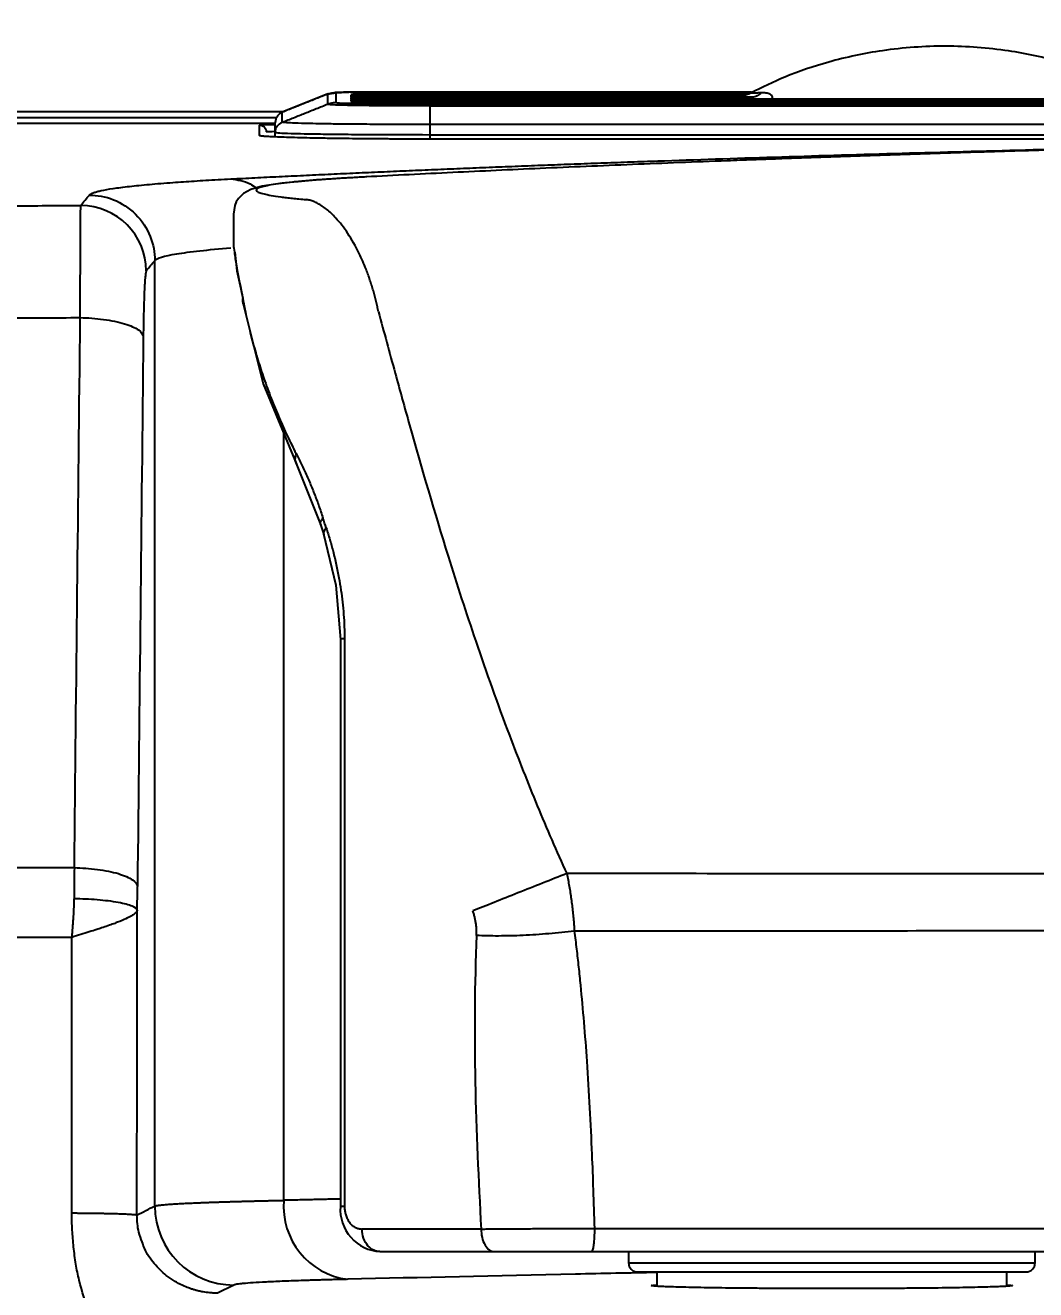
# Model space of a CAD drawing. Extents: x -4361 to 1554, y -156 to 2372.
# Drawn here: x -3950.4 to -3905.7, y 1739.1 to 1795.1 of the extents above; entities that cross this region are included whole.
import ezdxf

# ---------------------------------------------------------------- set-up
doc = ezdxf.new("R2010")
doc.units = 0
doc.header["$LTSCALE"] = 20
doc.header["$MEASUREMENT"] = 0
doc.layers.get('0').update_dxf_attribs({"linetype": 'CONTINUOUS'})
doc.layers.get('DEFPOINTS').update_dxf_attribs({"linetype": 'CONTINUOUS'})
doc.styles.get("Standard").update_dxf_attribs({"font": 'NanumGothic.ttf'})
doc.dimstyles.get("Standard").update_dxf_attribs({"dimtxt": 2.7, "dimasz": 2.5, "dimexe": 1.5, "dimexo": 1.5, "dimgap": 1.5, "dimtad": 1, "dimdec": 0, "dimlfac": 10, "dimzin": 0, "dimdsep": 46, "dimtxsty": 'Standard', "dimcen": 0, "dimclrt": 2, "dimadec": 0, "dimazin": 0, "dimtfac": 1, "dimtdec": 0, "dimtmove": 0, "dimatfit": 3, "dimfxl": 0, "dimtolj": 1, "dimtzin": 0, "dimarcsym": 0})

# ---------------------------------------------------------------- blocks, each defined once
blk = doc.blocks.new('*D64')
at = {"color": 3, "lineweight": -2}
for p, q in [((-4208.686, 1772.82), (-4208.686, 1895.201)), ((-3483.727, 1591.968), (-3483.727, 1895.201)), ((-4188.686, 1890.201), (-3503.727, 1890.201))]:
    blk.add_line(p, q, dxfattribs=at)
at = {"color": 3}
for points in [[(-4188.686, 1893.535), (-4188.686, 1886.868), (-4208.686, 1890.201)], [(-3503.727, 1893.535), (-3503.727, 1886.868), (-3483.727, 1890.201)]]:
    blk.add_solid(points, dxfattribs=at)
at = {"layer": 'DEFPOINTS', "color": 0}
for p in [(-3483.727, 1890.201), (-4208.686, 1771.32), (-3483.727, 1590.468)]:
    blk.add_point(p, dxfattribs=at)
at = {"color": 2, "insert": (-3846.207, 1911.088), "char_height": 20, "attachment_point": 5}
blk.add_mtext('\\A1;725', dxfattribs=at)

msp = doc.modelspace()

# ---------------------------------------------------------------- linework, layer by layer
for p, q in [((-3937.003, 1792.103), (-3939.032, 1791.291)), ((-3937.015, 1792.097), (-3937.015, 1791.656)), ((-3936.644, 1792.169), (-3936.644, 1791.727)), ((-3918.261, 1792.177), (-3936.086, 1792.177)), ((-3935.986, 1792.044), (-3935.986, 1791.985)), ((-3935.986, 1791.947), (-3935.986, 1791.888)), ((-3918.496, 1792.073), (-3935.386, 1792.073)), ((-3935.386, 1792.058), (-3918.542, 1792.058)), ((-3919.054, 1791.975), (-3935.386, 1791.975)), ((-3935.386, 1791.96), (-3918.21, 1791.96)), ((-3935.129, 1792.155), (-3918.29, 1792.155)), ((-3918.276, 1792.161), (-3918.471, 1792.081)), ((-3935.986, 1791.849), (-3935.986, 1791.79)), ((-3935.936, 1791.734), (-3935.936, 1791.753)), ((-3881.153, 1791.878), (-3935.386, 1791.878)), ((-3935.386, 1791.863), (-3881.182, 1791.863)), ((-3889.52, 1791.781), (-3935.386, 1791.781)), ((-3935.386, 1791.765), (-3889.52, 1791.765)), ((-3894.717, 1791.692), (-3934.607, 1791.692)), ((-3896.198, 1791.684), (-3934.052, 1791.684)), ((-3932.486, 1791.662), (-3896.886, 1791.662)), ((-3938.962, 1791.319), (-4188.686, 1791.319)), ((-3939.28, 1791.048), (-4188.412, 1791.048)), ((-3939.336, 1790.389), (-3939.336, 1790.83)), ((-3939.336, 1790.794), (-4188.412, 1790.794)), ((-3939.336, 1790.2), (-3939.336, 1790.389)), ((-3932.486, 1790.748), (-3932.486, 1790.286)), ((-3896.886, 1790.748), (-3932.486, 1790.748)), ((-3896.886, 1790.286), (-3932.486, 1790.286)), ((-3932.486, 1790.286), (-3932.486, 1790.105)), ((-3896.886, 1790.105), (-3932.49, 1790.105)), ((-3896.886, 1790.105), (-3932.486, 1790.105)), ((-3941.186, 1786.815), (-3941.186, 1785.467)), ((-3944.668, 1742.836), (-3944.668, 1784.727)), ((-3938.957, 1743.092), (-3938.957, 1777.06)), ((-3938.415, 1775.735), (-3937.321, 1773.009)), ((-3937.328, 1773.03), (-3937.189, 1772.587)), ((-3936.452, 1767.963), (-3936.452, 1742.814)), ((-3936.266, 1767.959), (-3936.266, 1742.82)), ((-3930.217, 1741.82), (-3935.487, 1741.82)), ((-3925.201, 1741.85), (-3895.774, 1741.85)), ((-3923.686, 1740.82), (-3923.686, 1740.32)), ((-3905.686, 1740.32), (-3905.686, 1740.82)), ((-3923.686, 1740.32), (-3905.686, 1740.32)), ((-3922.436, 1739.921), (-3922.436, 1739.297)), ((-3906.936, 1739.297), (-3906.936, 1739.921)), ((-3941.17, 1739.337), (-3941.887, 1738.979))]:
    msp.add_line(p, q)
at = {"flags": 128}
for points in [[(-3935.382, 1792.053), (-3935.502, 1792.007), (-3935.573, 1791.943)], [(-3935.382, 1791.955), (-3935.502, 1791.909), (-3935.573, 1791.845)], [(-3935.386, 1791.858), (-3935.505, 1791.812), (-3935.573, 1791.749)], [(-3935.276, 1788.433), (-3937.506, 1788.294), (-3939.025, 1788.152), (-3939.913, 1788.017), (-3940.421, 1787.873), (-3940.745, 1787.693), (-3940.968, 1787.468), (-3941.058, 1787.326), (-3941.129, 1787.162), (-3941.186, 1786.781)], [(-3941.126, 1785.1), (-3941.028, 1784.267), (-3940.802, 1783.2)], [(-3940.782, 1782.921), (-3939.863, 1779.265), (-3938.398, 1775.701)], [(-3937.197, 1772.611), (-3936.65, 1770.351), (-3936.452, 1767.93)]]:
    msp.add_lwpolyline(points, dxfattribs=at)
for centre, radius, start, end in [((-3935.877, 1784.535), 7.641, 91.5301, 98.065), ((-3935.981, 1791.822), 0.261, 15.0696, 62.3773), ((-3935.981, 1791.724), 0.261, 15.0696, 62.3773), ((-3934.478, 1848.952), 57.279, 268.3086, 269.5955), ((-3932.693, 1985.901), 194.239, 269.35407, 270.06076), ((-3947.95, 1784.256), 2.903, 0.1143, 89.907), ((-3941.167, 1742.838), 3.501, 180.0277, 269.9462), ((-3935.708, 1742.825), 3.259, 175.3002, 262.6543), ((-3934.575, 1742.697), 1.881, 176.2637, 266.5599), ((-3923.286, 1740.32), 0.4, 180, 270), ((-3906.086, 1740.32), 0.4, 270, 0)]:
    msp.add_arc(centre, radius, start, end)
for points, knots in [([(-3901.103, 1792.149), (-3901.596, 1792.39), (-3902.695, 1792.93), (-3904.621, 1793.578), (-3906.976, 1794.089), (-3909.648, 1794.289), (-3912.33, 1794.1), (-3914.713, 1793.59), (-3916.661, 1792.938), (-3917.772, 1792.393), (-3918.269, 1792.149)], [0, 0, 0, 0, 0.092344, 0.205991, 0.340952, 0.497237, 0.655348, 0.79184, 0.90672, 1, 1, 1, 1]), ([(-3936.917, 1792.103), (-3936.934, 1792.102), (-3937.007, 1792.101), (-3937.012, 1792.099), (-3937.015, 1792.097)], [0, 0, 0, 0, 0.2298102, 1, 1, 1, 1]), ([(-3936.086, 1792.177), (-3936.156, 1792.177), (-3936.264, 1792.177), (-3936.394, 1792.176), (-3936.483, 1792.175), (-3936.555, 1792.174), (-3936.625, 1792.172), (-3936.636, 1792.17), (-3936.644, 1792.169)], [0, 0, 0, 0, 0.2394691, 0.3694289, 0.500003, 0.6299635, 0.7605373, 1, 1, 1, 1]), ([(-3935.386, 1792.073), (-3935.465, 1792.073), (-3935.622, 1792.073), (-3935.821, 1792.075), (-3935.959, 1792.079), (-3935.977, 1792.081), (-3935.986, 1792.082)], [0, 0, 0, 0, 0.249955, 0.50019, 0.750334, 1, 1, 1, 1]), ([(-3935.986, 1792.044), (-3935.977, 1792.046), (-3935.959, 1792.049), (-3935.835, 1792.053), (-3935.71, 1792.055), (-3935.608, 1792.057), (-3935.498, 1792.057), (-3935.423, 1792.057), (-3935.386, 1792.058)], [0, 0, 0, 0, 0.31807, 0.577756, 0.694994, 0.805351, 0.904823, 1, 1, 1, 1]), ([(-3935.386, 1791.975), (-3935.465, 1791.976), (-3935.622, 1791.976), (-3935.821, 1791.978), (-3935.959, 1791.981), (-3935.977, 1791.984), (-3935.986, 1791.985)], [0, 0, 0, 0, 0.249731, 0.499868, 0.750069, 1, 1, 1, 1]), ([(-3935.986, 1791.947), (-3935.977, 1791.949), (-3935.959, 1791.952), (-3935.835, 1791.956), (-3935.71, 1791.958), (-3935.608, 1791.959), (-3935.498, 1791.96), (-3935.423, 1791.96), (-3935.386, 1791.96)], [0, 0, 0, 0, 0.318067, 0.577751, 0.694988, 0.805347, 0.904816, 1, 1, 1, 1]), ([(-3935.774, 1792.148), (-3935.77, 1792.148), (-3935.725, 1792.15), (-3935.577, 1792.152), (-3935.359, 1792.154), (-3935.201, 1792.155), (-3935.129, 1792.155)], [0, 0, 0, 0, 0.043487, 0.412912, 0.731168, 1, 1, 1, 1]), ([(-3935.386, 1791.97), (-3935.386, 1791.983), (-3935.386, 1792.008), (-3935.386, 1792.035), (-3935.386, 1792.053), (-3935.386, 1792.056), (-3935.386, 1792.058)], [0, 0, 0, 0, 0.249975, 0.499979, 0.750006, 1, 1, 1, 1]), ([(-3919.054, 1791.975), (-3918.92, 1791.983), (-3918.649, 1792), (-3918.396, 1792.099), (-3918.269, 1792.149)], [0, 0, 0, 0, 0.4974678, 1, 1, 1, 1]), ([(-3918.269, 1792.149), (-3918.273, 1792.155), (-3918.279, 1792.167), (-3918.281, 1792.171), (-3918.277, 1792.164), (-3918.276, 1792.161)], [0, 0, 0, 0, 0.366462, 0.767804, 1, 1, 1, 1]), ([(-3917.804, 1792.168), (-3917.867, 1792.109), (-3917.991, 1791.991), (-3918.137, 1791.97), (-3918.21, 1791.96)], [0, 0, 0, 0, 0.5, 1, 1, 1, 1]), ([(-3917.804, 1792.168), (-3917.736, 1792.168), (-3917.595, 1792.168), (-3917.425, 1792.123), (-3917.344, 1792.036), (-3917.328, 1791.95), (-3917.34, 1791.9), (-3917.346, 1791.875)], [0, 0, 0, 0, 0.271007, 0.557305, 0.783309, 0.891411, 1, 1, 1, 1]), ([(-3937.015, 1791.656), (-3936.947, 1791.647), (-3936.811, 1791.628), (-3935.763, 1791.605), (-3934.266, 1791.588), (-3933.08, 1791.587), (-3932.486, 1791.586)], [0, 0, 0, 0, 0.250043, 0.500057, 0.750043, 1, 1, 1, 1]), ([(-3936.644, 1791.727), (-3936.621, 1791.719), (-3936.595, 1791.708), (-3936.224, 1791.7), (-3936.169, 1791.699)], [0, 0, 0, 0, 0.849768, 1, 1, 1, 1]), ([(-3936.169, 1791.699), (-3935.947, 1791.693), (-3935.456, 1791.679), (-3934.11, 1791.665), (-3933.027, 1791.663), (-3932.486, 1791.662)], [0, 0, 0, 0, 0.291585, 0.645793, 1, 1, 1, 1]), ([(-3935.386, 1791.878), (-3935.465, 1791.878), (-3935.622, 1791.879), (-3935.821, 1791.881), (-3935.959, 1791.884), (-3935.977, 1791.886), (-3935.986, 1791.888)], [0, 0, 0, 0, 0.249719, 0.499864, 0.750064, 1, 1, 1, 1]), ([(-3935.986, 1791.849), (-3935.977, 1791.851), (-3935.959, 1791.855), (-3935.835, 1791.859), (-3935.71, 1791.861), (-3935.608, 1791.862), (-3935.498, 1791.863), (-3935.423, 1791.863), (-3935.386, 1791.863)], [0, 0, 0, 0, 0.318067, 0.57775, 0.694992, 0.805347, 0.904816, 1, 1, 1, 1]), ([(-3935.986, 1791.79), (-3935.977, 1791.789), (-3935.959, 1791.786), (-3935.821, 1791.783), (-3935.622, 1791.781), (-3935.465, 1791.781), (-3935.386, 1791.781)], [0, 0, 0, 0, 0.249929, 0.500135, 0.750281, 1, 1, 1, 1]), ([(-3935.936, 1791.753), (-3935.928, 1791.754), (-3935.912, 1791.757), (-3935.806, 1791.761), (-3935.693, 1791.763), (-3935.598, 1791.764), (-3935.495, 1791.765), (-3935.422, 1791.765), (-3935.386, 1791.765)], [0, 0, 0, 0, 0.300747, 0.56477, 0.682153, 0.794677, 0.899298, 1, 1, 1, 1]), ([(-3935.936, 1791.734), (-3935.916, 1791.729), (-3935.876, 1791.72), (-3935.55, 1791.706), (-3935.06, 1791.695), (-3934.602, 1791.689), (-3934.373, 1791.686)], [0, 0, 0, 0, 0.249895, 0.500001, 0.750106, 1, 1, 1, 1]), ([(-3935.386, 1791.765), (-3935.386, 1791.764), (-3935.386, 1791.762), (-3935.386, 1791.747), (-3935.386, 1791.724), (-3935.386, 1791.703), (-3935.386, 1791.692)], [0, 0, 0, 0, 0.250019, 0.499999, 0.750004, 1, 1, 1, 1]), ([(-3934.052, 1791.684), (-3934.109, 1791.684), (-3934.225, 1791.684), (-3934.323, 1791.685), (-3934.373, 1791.686)], [0, 0, 0, 0, 0.499925, 1, 1, 1, 1]), ([(-3939.022, 1791.294), (-3939.067, 1791.272), (-3939.156, 1791.227), (-3939.256, 1791.114), (-3939.324, 1790.979), (-3939.332, 1790.88), (-3939.336, 1790.83)], [0, 0, 0, 0, 0.249999, 0.499997, 0.750008, 1, 1, 1, 1]), ([(-3939.336, 1790.389), (-3939.332, 1790.438), (-3939.324, 1790.538), (-3939.256, 1790.673), (-3939.156, 1790.786), (-3939.067, 1790.831), (-3939.022, 1790.853)], [0, 0, 0, 0, 0.249991, 0.499997, 0.750009, 1, 1, 1, 1]), ([(-3932.486, 1790.748), (-3932.627, 1790.748), (-3933.166, 1790.748), (-3934.025, 1790.752), (-3934.9, 1790.757), (-3935.677, 1790.763), (-3936.395, 1790.769), (-3937.052, 1790.777), (-3937.587, 1790.787), (-3938.11, 1790.8), (-3938.582, 1790.817), (-3938.947, 1790.834), (-3938.996, 1790.846), (-3939.022, 1790.853)], [0, 0, 0, 0, 0.04107, 0.157591, 0.25304, 0.309983, 0.40874, 0.500158, 0.56246, 0.642032, 0.762592, 0.870625, 1, 1, 1, 1]), ([(-3941.303, 1788.339), (-3940.949, 1788.357), (-3940.241, 1788.393), (-3939.168, 1788.446), (-3938.088, 1788.498), (-3936.999, 1788.549), (-3935.902, 1788.6), (-3934.797, 1788.649), (-3933.683, 1788.698), (-3932.562, 1788.747), (-3931.432, 1788.794), (-3930.294, 1788.841), (-3929.148, 1788.887), (-3927.993, 1788.932), (-3926.83, 1788.977), (-3925.659, 1789.021), (-3924.48, 1789.064), (-3923.293, 1789.107), (-3920.795, 1789.195), (-3916.931, 1789.322), (-3911.603, 1789.482), (-3906.139, 1789.63), (-3900.539, 1789.768), (-3894.806, 1789.895), (-3888.942, 1790.012), (-3882.952, 1790.12), (-3877.975, 1790.2), (-3874.08, 1790.259), (-3871.315, 1790.298), (-3868.527, 1790.336), (-3865.718, 1790.372), (-3862.886, 1790.407), (-3860.032, 1790.441), (-3857.156, 1790.473), (-3854.259, 1790.503), (-3852.31, 1790.523), (-3851.335, 1790.532)], [0, 0, 0, 0, 0.014703, 0.0294, 0.044092, 0.058779, 0.073463, 0.088143, 0.102821, 0.117496, 0.132169, 0.146841, 0.161512, 0.176183, 0.190854, 0.205526, 0.220199, 0.234874, 0.249551, 0.312174, 0.374726, 0.437247, 0.499779, 0.562375, 0.624957, 0.687565, 0.750239, 0.777975, 0.805706, 0.833436, 0.861169, 0.888909, 0.916658, 0.944421, 0.9722, 1, 1, 1, 1]), ([(-3940.036, 1790.729), (-3939.999, 1790.736), (-3939.945, 1790.746), (-3939.483, 1790.754), (-3939.336, 1790.756)], [0, 0, 0, 0, 0.683331, 1, 1, 1, 1]), ([(-3940.036, 1790.729), (-3939.966, 1790.729), (-3939.883, 1790.7), (-3939.766, 1790.583), (-3939.736, 1790.5), (-3939.736, 1790.429)], [0, 0, 0, 0, 0.5, 0.5, 1, 1, 1, 1]), ([(-3932.486, 1790.105), (-3932.571, 1790.105), (-3932.74, 1790.105), (-3932.993, 1790.105), (-3933.245, 1790.106), (-3933.496, 1790.106), (-3933.89, 1790.107), (-3934.424, 1790.11), (-3935.252, 1790.116), (-3936.139, 1790.125), (-3937.047, 1790.137), (-3937.97, 1790.155), (-3938.884, 1790.179), (-3939.479, 1790.204), (-3939.788, 1790.224), (-3939.919, 1790.236), (-3939.992, 1790.246), (-3940.029, 1790.255), (-3940.034, 1790.261), (-3940.036, 1790.263)], [0, 0, 0, 0, 0.021414, 0.042773, 0.064099, 0.085417, 0.106751, 0.165105, 0.223341, 0.326306, 0.411043, 0.497233, 0.635535, 0.773476, 0.832468, 0.891798, 0.927719, 0.963748, 1, 1, 1, 1]), ([(-3939.736, 1790.429), (-3939.712, 1790.433), (-3939.666, 1790.44), (-3939.518, 1790.448), (-3939.352, 1790.451), (-3939.336, 1790.452)], [0, 0, 0, 0, 0.502387, 0.951824, 1, 1, 1, 1]), ([(-3932.486, 1790.286), (-3933.361, 1790.288), (-3934.692, 1790.29), (-3936.283, 1790.303), (-3937.585, 1790.318), (-3938.584, 1790.34), (-3939.223, 1790.365), (-3939.297, 1790.38), (-3939.336, 1790.389)], [0, 0, 0, 0, 0.242814, 0.369674, 0.499799, 0.708813, 0.844239, 1, 1, 1, 1]), ([(-3901.523, 1789.719), (-3901.936, 1789.707), (-3902.762, 1789.684), (-3903.992, 1789.65), (-3905.216, 1789.614), (-3906.432, 1789.578), (-3907.64, 1789.542), (-3908.841, 1789.505), (-3910.035, 1789.467), (-3911.222, 1789.429), (-3912.401, 1789.39), (-3913.573, 1789.35), (-3914.737, 1789.31), (-3915.895, 1789.27), (-3917.045, 1789.228), (-3918.187, 1789.186), (-3920.364, 1789.104), (-3923.533, 1788.979), (-3926.919, 1788.834), (-3929.555, 1788.714), (-3931.487, 1788.622), (-3933.413, 1788.527), (-3934.68, 1788.462), (-3935.316, 1788.429)], [0, 0, 0, 0, 0.033456, 0.066904, 0.100345, 0.133781, 0.167212, 0.20064, 0.234065, 0.267489, 0.300914, 0.334339, 0.367767, 0.401199, 0.434635, 0.468076, 0.501525, 0.627068, 0.752758, 0.813714, 0.875236, 0.937328, 1, 1, 1, 1]), ([(-3947.566, 1787.625), (-3947.559, 1787.632), (-3947.545, 1787.647), (-3947.512, 1787.67), (-3947.471, 1787.692), (-3947.421, 1787.714), (-3947.362, 1787.736), (-3947.295, 1787.758), (-3947.219, 1787.78), (-3947.134, 1787.802), (-3946.931, 1787.848), (-3946.533, 1787.919), (-3945.818, 1788.011), (-3944.937, 1788.1), (-3944.1, 1788.168), (-3943.408, 1788.217), (-3942.923, 1788.248), (-3942.41, 1788.279), (-3941.872, 1788.31), (-3941.493, 1788.329), (-3941.303, 1788.339)], [0, 0, 0, 0, 0.028006, 0.055925, 0.083764, 0.11153, 0.13923, 0.166873, 0.194465, 0.222015, 0.24953, 0.37424, 0.500223, 0.626082, 0.750805, 0.800279, 0.849892, 0.899687, 0.949708, 1, 1, 1, 1]), ([(-3941.303, 1788.339), (-3941.008, 1788.301), (-3940.611, 1788.249), (-3940.268, 1788.004), (-3940.18, 1787.941)], [0, 0, 0, 0, 0.742677, 1, 1, 1, 1]), ([(-3935.316, 1788.429), (-3935.418, 1788.423), (-3935.621, 1788.413), (-3935.915, 1788.396), (-3936.199, 1788.379), (-3936.475, 1788.363), (-3936.74, 1788.345), (-3936.997, 1788.328), (-3937.244, 1788.311), (-3937.481, 1788.293), (-3937.709, 1788.275), (-3937.928, 1788.257), (-3938.137, 1788.238), (-3938.336, 1788.219), (-3938.668, 1788.187), (-3939.09, 1788.138), (-3939.528, 1788.074), (-3939.857, 1788.009), (-3940.073, 1787.943), (-3940.18, 1787.876), (-3940.177, 1787.81), (-3940.067, 1787.743), (-3939.851, 1787.676), (-3939.532, 1787.611), (-3939.181, 1787.557), (-3938.853, 1787.515), (-3938.583, 1787.483), (-3938.291, 1787.452), (-3938.076, 1787.432), (-3937.969, 1787.422)], [0, 0, 0, 0, 0.020239, 0.040409, 0.060516, 0.080569, 0.100576, 0.120544, 0.140482, 0.160398, 0.180299, 0.200195, 0.220092, 0.24, 0.259926, 0.324391, 0.388654, 0.451997, 0.515168, 0.57743, 0.63954, 0.700752, 0.761812, 0.82199, 0.881983, 0.911573, 0.941082, 0.970546, 1, 1, 1, 1]), ([(-3947.566, 1787.625), (-3947.225, 1787.624), (-3946.857, 1787.562), (-3946.144, 1787.279), (-3945.801, 1787.058), (-3945.236, 1786.492), (-3945.014, 1786.149), (-3944.731, 1785.437), (-3944.668, 1785.069), (-3944.668, 1784.727)], [0, 0, 0, 0, 0.25, 0.25, 0.5, 0.5, 0.75, 0.75, 1, 1, 1, 1]), ([(-3990.381, 1787.233), (-3989.839, 1787.23), (-3988.756, 1787.225), (-3987.13, 1787.217), (-3985.504, 1787.209), (-3983.876, 1787.202), (-3982.248, 1787.196), (-3980.619, 1787.19), (-3978.989, 1787.184), (-3977.358, 1787.179), (-3975.726, 1787.174), (-3974.093, 1787.169), (-3972.459, 1787.165), (-3970.825, 1787.162), (-3968.723, 1787.158), (-3966.155, 1787.154), (-3963.119, 1787.151), (-3960.084, 1787.149), (-3957.049, 1787.149), (-3954.014, 1787.151), (-3950.979, 1787.154), (-3948.957, 1787.157), (-3947.945, 1787.159)], [0, 0, 0, 0, 0.0384796, 0.0769529, 0.1154215, 0.1538869, 0.1923504, 0.2308137, 0.269278, 0.3077449, 0.3462159, 0.3846924, 0.4231758, 0.4616677, 0.5001695, 0.5716125, 0.643027, 0.7144224, 0.785808, 0.8571933, 0.9285875, 1, 1, 1, 1]), ([(-3947.969, 1782.195), (-3947.969, 1782.279), (-3947.969, 1782.448), (-3947.968, 1782.7), (-3947.968, 1782.953), (-3947.967, 1783.206), (-3947.967, 1783.458), (-3947.966, 1783.709), (-3947.966, 1783.957), (-3947.965, 1784.203), (-3947.965, 1784.444), (-3947.964, 1784.68), (-3947.963, 1784.911), (-3947.963, 1785.135), (-3947.962, 1785.351), (-3947.961, 1785.558), (-3947.959, 1785.901), (-3947.957, 1786.369), (-3947.953, 1786.739), (-3947.951, 1786.95), (-3947.949, 1787.056), (-3947.947, 1787.129), (-3947.946, 1787.149), (-3947.945, 1787.159)], [0, 0, 0, 0, 0.030522, 0.061624, 0.093296, 0.125528, 0.158304, 0.191609, 0.225425, 0.25973, 0.294501, 0.329713, 0.365337, 0.401344, 0.437701, 0.474374, 0.511325, 0.630328, 0.773123, 0.831232, 0.888492, 0.944784, 1, 1, 1, 1]), ([(-3934.764, 1782.454), (-3934.78, 1782.53), (-3934.812, 1782.683), (-3934.866, 1782.913), (-3934.925, 1783.146), (-3934.99, 1783.383), (-3935.061, 1783.623), (-3935.139, 1783.864), (-3935.224, 1784.105), (-3935.376, 1784.51), (-3935.66, 1785.161), (-3936.111, 1785.949), (-3936.607, 1786.586), (-3936.992, 1786.949), (-3937.259, 1787.144), (-3937.45, 1787.258), (-3937.632, 1787.341), (-3937.805, 1787.397), (-3937.915, 1787.414), (-3937.969, 1787.422)], [0, 0, 0, 0, 0.02671, 0.054326, 0.082847, 0.112271, 0.14259, 0.173796, 0.205877, 0.238823, 0.339761, 0.489458, 0.636141, 0.746777, 0.800715, 0.852979, 0.9036, 0.952605, 1, 1, 1, 1]), ([(-3944.668, 1784.727), (-3944.59, 1784.829), (-3944.264, 1784.927), (-3943.132, 1785.115), (-3942.325, 1785.203), (-3941.297, 1785.286)], [0, 0, 0, 0, 0.5, 0.5, 1, 1, 1, 1]), ([(-3941.175, 1785.467), (-3941.179, 1785.453), (-3941.194, 1785.404), (-3941.137, 1785.089), (-3941.091, 1784.63), (-3940.915, 1783.756), (-3940.776, 1783.065)], [0, 0, 0, 0, 0.071571, 0.251011, 0.408388, 1, 1, 1, 1]), ([(-3945.047, 1784.262), (-3945.049, 1784.258), (-3945.054, 1784.251), (-3945.06, 1784.229), (-3945.067, 1784.198), (-3945.074, 1784.159), (-3945.08, 1784.111), (-3945.092, 1784.008), (-3945.108, 1783.809), (-3945.128, 1783.45), (-3945.145, 1783.002), (-3945.158, 1782.541), (-3945.167, 1782.114), (-3945.174, 1781.744), (-3945.177, 1781.484), (-3945.178, 1781.354)], [0, 0, 0, 0, 0.038014, 0.075855, 0.113604, 0.151343, 0.189155, 0.227122, 0.358072, 0.489091, 0.622865, 0.756679, 0.83787, 0.918703, 1, 1, 1, 1]), ([(-3940.776, 1783.065), (-3940.78, 1783.012), (-3940.787, 1782.907), (-3940.757, 1782.777), (-3940.699, 1782.716), (-3940.679, 1782.695)], [0, 0, 0, 0, 0.408254, 0.794484, 1, 1, 1, 1]), ([(-3940.776, 1783.065), (-3940.745, 1782.902), (-3940.683, 1782.578), (-3940.579, 1782.1), (-3940.469, 1781.635), (-3940.353, 1781.182), (-3940.231, 1780.742), (-3940.104, 1780.314), (-3939.972, 1779.899), (-3939.781, 1779.331), (-3939.52, 1778.618), (-3939.173, 1777.771), (-3938.807, 1776.958), (-3938.542, 1776.432), (-3938.412, 1776.174)], [0, 0, 0, 0, 0.06976, 0.137869, 0.204327, 0.269135, 0.332294, 0.393802, 0.453662, 0.511873, 0.640333, 0.764504, 0.884391, 1, 1, 1, 1]), ([(-3934.764, 1782.454), (-3934.519, 1781.548), (-3934.066, 1779.875), (-3933.065, 1776.258), (-3931.907, 1772.292), (-3930.429, 1767.71), (-3929.296, 1764.541), (-3928.361, 1762.116), (-3927.736, 1760.57), (-3927.096, 1759.058), (-3926.649, 1758.061), (-3926.426, 1757.564)], [0, 0, 0, 0, 0.1075046, 0.1984617, 0.4295833, 0.5800274, 0.748351, 0.8132989, 0.8759544, 0.9380993, 1, 1, 1, 1]), ([(-3991.169, 1782.261), (-3990.612, 1782.258), (-3989.498, 1782.253), (-3987.827, 1782.246), (-3986.156, 1782.239), (-3984.485, 1782.233), (-3982.815, 1782.227), (-3981.146, 1782.222), (-3979.477, 1782.217), (-3977.808, 1782.212), (-3976.141, 1782.208), (-3974.474, 1782.204), (-3972.808, 1782.2), (-3971.144, 1782.197), (-3969.48, 1782.194), (-3967.817, 1782.192), (-3966.155, 1782.19), (-3964.495, 1782.189), (-3962.835, 1782.187), (-3961.178, 1782.187), (-3959.521, 1782.186), (-3957.866, 1782.187), (-3956.212, 1782.187), (-3954.56, 1782.188), (-3952.91, 1782.189), (-3951.261, 1782.191), (-3949.614, 1782.193), (-3948.517, 1782.194), (-3947.969, 1782.195)], [0, 0, 0, 0, 0.038885, 0.077737, 0.116555, 0.155338, 0.194089, 0.232805, 0.271487, 0.310136, 0.34875, 0.387331, 0.425878, 0.464391, 0.50287, 0.541315, 0.579726, 0.618103, 0.656446, 0.694755, 0.73303, 0.771271, 0.809478, 0.847651, 0.885789, 0.923894, 0.961964, 1, 1, 1, 1]), ([(-3947.969, 1782.195), (-3947.635, 1782.188), (-3947.28, 1782.164), (-3946.601, 1782.073), (-3946.278, 1782.007), (-3945.744, 1781.844), (-3945.534, 1781.748), (-3945.257, 1781.55), (-3945.189, 1781.449), (-3945.178, 1781.354)], [0, 0, 0, 0, 0.25, 0.25, 0.5, 0.5, 0.75, 0.75, 1, 1, 1, 1]), ([(-3938.412, 1776.174), (-3938.431, 1776.111), (-3938.469, 1775.987), (-3938.459, 1775.832), (-3938.418, 1775.753), (-3938.402, 1775.722)], [0, 0, 0, 0, 0.391308, 0.760849, 1, 1, 1, 1]), ([(-3938.412, 1776.174), (-3938.371, 1776.095), (-3938.291, 1775.938), (-3938.171, 1775.693), (-3938.052, 1775.442), (-3937.936, 1775.186), (-3937.786, 1774.844), (-3937.607, 1774.409), (-3937.405, 1773.873), (-3937.281, 1773.501), (-3937.22, 1773.315)], [0, 0, 0, 0, 0.095163, 0.189789, 0.283949, 0.377719, 0.471171, 0.6498, 0.825884, 1, 1, 1, 1]), ([(-3937.323, 1773.032), (-3937.326, 1773.037), (-3937.347, 1773.078), (-3937.323, 1773.175), (-3937.255, 1773.268), (-3937.22, 1773.315)], [0, 0, 0, 0, 0.072713, 0.526383, 1, 1, 1, 1]), ([(-3937.078, 1772.878), (-3937.114, 1772.83), (-3937.184, 1772.737), (-3937.208, 1772.637), (-3937.187, 1772.594), (-3937.183, 1772.586)], [0, 0, 0, 0, 0.462152, 0.899366, 1, 1, 1, 1]), ([(-3937.078, 1772.878), (-3937.05, 1772.793), (-3936.995, 1772.624), (-3936.917, 1772.366), (-3936.843, 1772.109), (-3936.745, 1771.746), (-3936.631, 1771.269), (-3936.515, 1770.694), (-3936.423, 1770.133), (-3936.353, 1769.592), (-3936.303, 1769.049), (-3936.272, 1768.504), (-3936.268, 1768.141), (-3936.266, 1767.959)], [0, 0, 0, 0, 0.057577, 0.114296, 0.170202, 0.225338, 0.34754, 0.469788, 0.577767, 0.68437, 0.79, 0.89507, 1, 1, 1, 1]), ([(-3936.266, 1767.959), (-3936.312, 1767.959), (-3936.404, 1767.959), (-3936.457, 1767.959), (-3936.447, 1767.959), (-3936.445, 1767.959)], [0, 0, 0, 0, 0.446465, 0.892933, 1, 1, 1, 1]), ([(-3988.951, 1757.83), (-3988.467, 1757.83), (-3987.243, 1757.83), (-3985.02, 1757.829), (-3982.022, 1757.829), (-3978.249, 1757.829), (-3973.698, 1757.828), (-3968.501, 1757.828), (-3963.189, 1757.828), (-3958.294, 1757.828), (-3954.214, 1757.828), (-3950.95, 1757.829), (-3949.047, 1757.829), (-3948.231, 1757.829)], [0, 0, 0, 0, 0.035784, 0.090574, 0.16437, 0.257171, 0.368976, 0.499786, 0.639825, 0.759867, 0.859911, 0.939956, 1, 1, 1, 1]), ([(-3948.231, 1757.829), (-3947.902, 1757.822), (-3947.551, 1757.798), (-3946.874, 1757.709), (-3946.551, 1757.644), (-3946.013, 1757.482), (-3945.799, 1757.386), (-3945.517, 1757.187), (-3945.447, 1757.084), (-3945.436, 1756.988)], [0, 0, 0, 0, 0.25, 0.25, 0.5, 0.5, 0.75, 0.75, 1, 1, 1, 1]), ([(-3926.426, 1757.564), (-3926.77, 1757.429), (-3927.129, 1757.287), (-3927.858, 1756.998), (-3928.227, 1756.852), (-3928.95, 1756.564), (-3929.304, 1756.423), (-3929.974, 1756.154), (-3930.289, 1756.027), (-3930.578, 1755.91)], [0, 0, 0, 0, 0.25, 0.25, 0.5, 0.5, 0.75, 0.75, 1, 1, 1, 1]), ([(-3895.861, 1757.557), (-3900.95, 1757.558), (-3906.041, 1757.558), (-3916.229, 1757.561), (-3921.326, 1757.564), (-3926.426, 1757.564)], [0, 0, 0, 0, 0.5, 0.5, 1, 1, 1, 1]), ([(-3926.426, 1757.564), (-3926.407, 1757.472), (-3926.368, 1757.288), (-3926.316, 1757.008), (-3926.269, 1756.727), (-3926.227, 1756.445), (-3926.19, 1756.161), (-3926.157, 1755.876), (-3926.13, 1755.591), (-3926.107, 1755.305), (-3926.096, 1755.115), (-3926.091, 1755.02)], [0, 0, 0, 0, 0.112096, 0.224005, 0.335703, 0.447163, 0.558359, 0.669267, 0.779859, 0.890111, 1, 1, 1, 1]), ([(-3948.335, 1754.741), (-3948.327, 1754.837), (-3948.312, 1755.016), (-3948.294, 1755.265), (-3948.278, 1755.477), (-3948.261, 1755.748), (-3948.243, 1756.068), (-3948.239, 1756.328), (-3948.237, 1756.447)], [0, 0, 0, 0, 0.167285, 0.313019, 0.437106, 0.539484, 0.789398, 1, 1, 1, 1]), ([(-3945.445, 1755.94), (-3945.457, 1755.998), (-3945.526, 1756.06), (-3945.809, 1756.18), (-3946.022, 1756.238), (-3946.559, 1756.336), (-3946.882, 1756.375), (-3947.557, 1756.429), (-3947.908, 1756.443), (-3948.237, 1756.447)], [0, 0, 0, 0, 0.25, 0.25, 0.5, 0.5, 0.75, 0.75, 1, 1, 1, 1]), ([(-3945.445, 1755.94), (-3945.448, 1755.928), (-3945.455, 1755.904), (-3945.478, 1755.866), (-3945.512, 1755.826), (-3945.558, 1755.785), (-3945.616, 1755.742), (-3945.729, 1755.671), (-3945.939, 1755.563), (-3946.227, 1755.444), (-3946.508, 1755.338), (-3946.745, 1755.253), (-3946.998, 1755.167), (-3947.274, 1755.077), (-3947.701, 1754.946), (-3948.077, 1754.825), (-3948.335, 1754.741)], [0, 0, 0, 0, 0.038951, 0.0787971, 0.1194951, 0.1609942, 0.2032366, 0.2461571, 0.3646884, 0.4951222, 0.548101, 0.6207395, 0.6952521, 0.7468338, 0.8262016, 1, 1, 1, 1]), ([(-3945.46, 1742.44), (-3945.46, 1742.514), (-3945.458, 1742.766), (-3945.46, 1743.305), (-3945.458, 1744.164), (-3945.457, 1745.344), (-3945.455, 1746.844), (-3945.453, 1748.664), (-3945.451, 1750.805), (-3945.448, 1753.266), (-3945.446, 1755.013), (-3945.445, 1755.94)], [0, 0, 0, 0, 0.016263, 0.056131, 0.119757, 0.207151, 0.318263, 0.453103, 0.611673, 0.793972, 1, 1, 1, 1]), ([(-3930.419, 1754.823), (-3930.418, 1754.874), (-3930.415, 1754.977), (-3930.422, 1755.132), (-3930.436, 1755.288), (-3930.459, 1755.443), (-3930.49, 1755.599), (-3930.529, 1755.756), (-3930.562, 1755.858), (-3930.578, 1755.91)], [0, 0, 0, 0, 0.138481, 0.277417, 0.417429, 0.559123, 0.703083, 0.849866, 1, 1, 1, 1]), ([(-3926.091, 1755.02), (-3926.458, 1754.974), (-3926.837, 1754.935), (-3927.601, 1754.87), (-3927.985, 1754.844), (-3928.734, 1754.81), (-3929.1, 1754.802), (-3929.792, 1754.8), (-3930.119, 1754.808), (-3930.419, 1754.823)], [0, 0, 0, 0, 0.25, 0.25, 0.5, 0.5, 0.75, 0.75, 1, 1, 1, 1]), ([(-3895.833, 1755.028), (-3896.794, 1755.028), (-3899.313, 1755.027), (-3904.352, 1755.025), (-3910.449, 1755.023), (-3916.821, 1755.022), (-3921.867, 1755.021), (-3924.895, 1755.02), (-3926.091, 1755.02)], [0, 0, 0, 0, 0.095327, 0.249999, 0.500003, 0.700006, 0.881614, 1, 1, 1, 1]), ([(-3926.091, 1755.02), (-3926.058, 1754.755), (-3925.993, 1754.224), (-3925.903, 1753.426), (-3925.791, 1752.346), (-3925.665, 1750.954), (-3925.476, 1748.456), (-3925.347, 1745.981), (-3925.253, 1743.514), (-3925.219, 1742.421), (-3925.201, 1741.85)], [0, 0, 0, 0, 0.060622, 0.121443, 0.182466, 0.307332, 0.438979, 0.751537, 0.870198, 1, 1, 1, 1]), ([(-3948.335, 1754.741), (-3948.849, 1754.741), (-3950.109, 1754.741), (-3952.349, 1754.741), (-3955.285, 1754.741), (-3960.029, 1754.74), (-3966.276, 1754.739), (-3972.314, 1754.739), (-3976.802, 1754.739), (-3979.816, 1754.739), (-3982.827, 1754.74), (-3985.836, 1754.74), (-3987.839, 1754.74), (-3988.841, 1754.74)], [0, 0, 0, 0, 0.038059, 0.093286, 0.165682, 0.255244, 0.444119, 0.627618, 0.702094, 0.776571, 0.851047, 0.925524, 1, 1, 1, 1]), ([(-3948.348, 1742.531), (-3948.348, 1742.805), (-3948.348, 1743.384), (-3948.346, 1744.186), (-3948.345, 1744.978), (-3948.345, 1745.729), (-3948.344, 1746.521), (-3948.341, 1749.526), (-3948.337, 1752.266), (-3948.335, 1754.741)], [0, 0, 0, 0, 0.06721, 0.142347, 0.196931, 0.261855, 0.326783, 0.391712, 1, 1, 1, 1]), ([(-3930.419, 1754.823), (-3930.509, 1752.67), (-3930.522, 1750.5), (-3930.435, 1746.159), (-3930.336, 1743.988), (-3930.217, 1741.82)], [0, 0, 0, 0, 0.5, 0.5, 1, 1, 1, 1]), ([(-3944.668, 1742.836), (-3944.661, 1742.839), (-3944.645, 1742.845), (-3944.609, 1742.854), (-3944.564, 1742.862), (-3944.509, 1742.871), (-3944.445, 1742.879), (-3944.373, 1742.887), (-3944.291, 1742.895), (-3944.202, 1742.903), (-3944.105, 1742.911), (-3944, 1742.919), (-3943.889, 1742.926), (-3943.77, 1742.934), (-3943.646, 1742.941), (-3943.515, 1742.948), (-3943.378, 1742.955), (-3943.236, 1742.962), (-3943.09, 1742.969), (-3942.938, 1742.976), (-3942.782, 1742.983), (-3942.621, 1742.989), (-3942.457, 1742.995), (-3942.289, 1743.002), (-3942.118, 1743.008), (-3941.944, 1743.014), (-3941.767, 1743.019), (-3941.588, 1743.025), (-3941.406, 1743.031), (-3941.223, 1743.036), (-3941.038, 1743.041), (-3940.851, 1743.047), (-3940.664, 1743.052), (-3940.475, 1743.057), (-3940.286, 1743.061), (-3940.096, 1743.066), (-3939.906, 1743.071), (-3939.716, 1743.075), (-3939.526, 1743.08), (-3939.336, 1743.084), (-3939.147, 1743.088), (-3939.02, 1743.091), (-3938.957, 1743.092)], [0, 0, 0, 0, 0.031863, 0.063374, 0.094532, 0.125338, 0.155791, 0.185894, 0.215644, 0.245043, 0.274089, 0.302784, 0.331127, 0.359118, 0.386757, 0.414044, 0.440979, 0.467563, 0.493794, 0.519674, 0.545202, 0.570377, 0.595201, 0.619674, 0.643794, 0.667562, 0.690979, 0.714043, 0.736756, 0.759117, 0.781126, 0.802783, 0.824088, 0.845041, 0.865642, 0.885891, 0.905788, 0.925334, 0.944528, 0.96337, 0.981861, 1, 1, 1, 1]), ([(-3936.266, 1742.82), (-3936.312, 1742.82), (-3936.404, 1742.82), (-3936.457, 1742.82), (-3936.447, 1742.82), (-3936.446, 1742.82)], [0, 0, 0, 0, 0.450995, 0.901993, 1, 1, 1, 1]), ([(-3936.266, 1742.82), (-3936.266, 1742.791), (-3936.265, 1742.735), (-3936.257, 1742.651), (-3936.244, 1742.569), (-3936.225, 1742.488), (-3936.19, 1742.372), (-3936.128, 1742.228), (-3936.028, 1742.08), (-3935.91, 1741.964), (-3935.778, 1741.882), (-3935.635, 1741.829), (-3935.537, 1741.823), (-3935.487, 1741.82)], [0, 0, 0, 0, 0.046967, 0.093534, 0.140239, 0.187616, 0.236176, 0.356621, 0.48111, 0.605118, 0.735502, 0.866198, 1, 1, 1, 1]), ([(-3941.584, 1734.122), (-3941.679, 1734.123), (-3941.865, 1734.124), (-3942.139, 1734.136), (-3942.403, 1734.157), (-3942.657, 1734.186), (-3942.9, 1734.223), (-3943.183, 1734.279), (-3943.511, 1734.365), (-3944, 1734.532), (-3944.818, 1734.906), (-3945.859, 1735.653), (-3946.85, 1736.79), (-3947.586, 1738.104), (-3947.975, 1739.285), (-3948.172, 1740.273), (-3948.269, 1741.018), (-3948.314, 1741.652), (-3948.338, 1742.093), (-3948.347, 1742.345), (-3948.348, 1742.471), (-3948.348, 1742.531)], [0, 0, 0, 0, 0.02347, 0.046107, 0.067935, 0.088981, 0.109276, 0.128852, 0.160506, 0.192967, 0.256618, 0.382284, 0.506345, 0.626599, 0.752187, 0.811846, 0.87566, 0.937769, 0.968886, 0.985061, 1, 1, 1, 1]), ([(-3948.348, 1742.531), (-3948.289, 1742.531), (-3948.168, 1742.531), (-3947.986, 1742.529), (-3947.802, 1742.528), (-3947.617, 1742.526), (-3947.433, 1742.524), (-3947.25, 1742.521), (-3947.07, 1742.518), (-3946.895, 1742.515), (-3946.725, 1742.511), (-3946.563, 1742.507), (-3946.408, 1742.503), (-3946.263, 1742.499), (-3946.128, 1742.494), (-3946.005, 1742.489), (-3945.893, 1742.484), (-3945.794, 1742.478), (-3945.708, 1742.473), (-3945.635, 1742.467), (-3945.575, 1742.462), (-3945.528, 1742.457), (-3945.493, 1742.451), (-3945.469, 1742.446), (-3945.463, 1742.442), (-3945.46, 1742.44)], [0, 0, 0, 0, 0.039897, 0.08068, 0.122298, 0.164695, 0.207803, 0.251548, 0.295848, 0.340613, 0.38575, 0.431158, 0.476733, 0.52237, 0.567961, 0.613402, 0.658587, 0.703416, 0.747792, 0.791626, 0.834834, 0.877339, 0.919074, 0.959978, 1, 1, 1, 1]), ([(-3945.223, 1741.249), (-3945.28, 1741.391), (-3945.429, 1741.758), (-3945.448, 1742.181), (-3945.46, 1742.44)], [0, 0, 0, 0, 0.3873903, 1, 1, 1, 1]), ([(-3934.702, 1740.82), (-3934.75, 1740.82), (-3934.796, 1740.825), (-3934.884, 1740.845), (-3934.926, 1740.86), (-3935.059, 1740.921), (-3935.148, 1740.986), (-3935.306, 1741.167), (-3935.374, 1741.283), (-3935.464, 1741.542), (-3935.487, 1741.684), (-3935.487, 1741.82)], [0, 0, 0, 0, 0.125, 0.125, 0.25, 0.25, 0.5, 0.5, 0.75, 0.75, 1, 1, 1, 1]), ([(-3930.217, 1741.82), (-3930.144, 1741.82), (-3930.001, 1741.822), (-3929.783, 1741.823), (-3929.568, 1741.825), (-3929.356, 1741.827), (-3929.149, 1741.828), (-3928.946, 1741.83), (-3928.749, 1741.831), (-3928.558, 1741.833), (-3928.375, 1741.834), (-3928.199, 1741.835), (-3928.031, 1741.836), (-3927.738, 1741.838), (-3927.317, 1741.84), (-3926.767, 1741.843), (-3926.229, 1741.846), (-3925.707, 1741.848), (-3925.368, 1741.849), (-3925.201, 1741.85)], [0, 0, 0, 0, 0.050264, 0.099021, 0.146208, 0.191767, 0.235648, 0.277807, 0.318204, 0.356809, 0.393593, 0.428533, 0.461613, 0.492818, 0.60036, 0.705116, 0.806791, 0.905148, 1, 1, 1, 1]), ([(-3930.217, 1741.82), (-3930.217, 1741.701), (-3930.204, 1741.573), (-3930.146, 1741.326), (-3930.101, 1741.208), (-3929.987, 1741.013), (-3929.917, 1740.938), (-3929.773, 1740.841), (-3929.699, 1740.82), (-3929.631, 1740.82)], [0, 0, 0, 0, 0.25, 0.25, 0.5, 0.5, 0.75, 0.75, 1, 1, 1, 1]), ([(-3925.201, 1741.85), (-3925.2, 1741.579), (-3925.213, 1741.317), (-3925.261, 1740.929), (-3925.294, 1740.82), (-3925.329, 1740.82)], [0, 0, 0, 0, 0.5, 0.5, 1, 1, 1, 1]), ([(-3943.612, 1739.409), (-3943.679, 1739.446), (-3943.87, 1739.553), (-3944.25, 1739.821), (-3944.708, 1740.28), (-3945.072, 1740.785), (-3945.192, 1741.154), (-3945.223, 1741.249)], [0, 0, 0, 0, 0.092958, 0.267819, 0.572784, 0.89012, 1, 1, 1, 1]), ([(-3929.631, 1740.82), (-3929.017, 1740.82), (-3928.318, 1740.82), (-3926.85, 1740.82), (-3926.08, 1740.82), (-3925.329, 1740.82)], [0, 0, 0, 0, 0.5, 0.5, 1, 1, 1, 1]), ([(-3925.329, 1740.82), (-3920.188, 1740.82), (-3915.751, 1740.82), (-3905.479, 1740.82), (-3901.047, 1740.82), (-3895.917, 1740.82)], [0, 0, 0, 0, 0.5, 0.5, 1, 1, 1, 1]), ([(-3922.436, 1739.894), (-3923.645, 1739.87), (-3928.487, 1739.773), (-3932.851, 1739.67), (-3936.125, 1739.593)], [0, 0, 0, 0, 0.249729, 1, 1, 1, 1]), ([(-3923.286, 1739.92), (-3923.286, 1739.92), (-3922.38, 1739.92), (-3919.155, 1739.92), (-3916.967, 1739.92), (-3912.406, 1739.92), (-3910.218, 1739.92), (-3906.993, 1739.92), (-3906.087, 1739.92), (-3906.087, 1739.92)], [0, 0, 0, 0, 0.25, 0.25, 0.5, 0.5, 0.75, 0.75, 1, 1, 1, 1]), ([(-3941.887, 1738.979), (-3941.946, 1738.979), (-3942.059, 1738.98), (-3942.273, 1738.996), (-3942.464, 1739.022), (-3942.654, 1739.058), (-3942.794, 1739.091), (-3942.938, 1739.131), (-3943.104, 1739.185), (-3943.333, 1739.27), (-3943.508, 1739.357), (-3943.612, 1739.409)], [0, 0, 0, 0, 0.093004, 0.180363, 0.340691, 0.399093, 0.494879, 0.578352, 0.652783, 0.791638, 1, 1, 1, 1]), ([(-3936.125, 1739.593), (-3936.221, 1739.59), (-3936.412, 1739.586), (-3936.689, 1739.579), (-3936.959, 1739.571), (-3937.221, 1739.564), (-3937.476, 1739.557), (-3937.722, 1739.549), (-3937.961, 1739.542), (-3938.423, 1739.527), (-3939.056, 1739.504), (-3939.765, 1739.472), (-3940.336, 1739.439), (-3940.695, 1739.411), (-3940.91, 1739.388), (-3941.035, 1739.371), (-3941.125, 1739.354), (-3941.155, 1739.343), (-3941.17, 1739.337)], [0, 0, 0, 0, 0.03127, 0.062507, 0.093722, 0.124926, 0.156129, 0.187342, 0.218575, 0.24984, 0.374815, 0.499827, 0.624842, 0.74989, 0.812443, 0.874921, 0.937411, 1, 1, 1, 1]), ([(-3906.686, 1739.32), (-3906.688, 1739.318), (-3906.69, 1739.315), (-3906.706, 1739.309), (-3906.733, 1739.304), (-3906.771, 1739.299), (-3906.846, 1739.291), (-3906.986, 1739.281), (-3907.24, 1739.268), (-3907.571, 1739.255), (-3908.121, 1739.239), (-3908.988, 1739.22), (-3910.066, 1739.205), (-3911.005, 1739.196), (-3911.946, 1739.188), (-3913.174, 1739.182), (-3914.686, 1739.179), (-3916.199, 1739.182), (-3917.426, 1739.188), (-3918.368, 1739.196), (-3919.307, 1739.205), (-3920.385, 1739.22), (-3921.252, 1739.239), (-3921.802, 1739.255), (-3922.133, 1739.268), (-3922.386, 1739.281), (-3922.542, 1739.293), (-3922.631, 1739.303), (-3922.678, 1739.311), (-3922.684, 1739.317), (-3922.686, 1739.32)], [0, 0, 0, 0, 0.01163, 0.023266, 0.034924, 0.046619, 0.058367, 0.089327, 0.120094, 0.152147, 0.184461, 0.250093, 0.315858, 0.348115, 0.380046, 0.439585, 0.500003, 0.560401, 0.61996, 0.65187, 0.684148, 0.749913, 0.815544, 0.847838, 0.879912, 0.910657, 0.941638, 0.961177, 0.980607, 1, 1, 1, 1])]:
    msp.add_open_spline(points, degree=3, knots=knots)
for points, degree in [([(-3937.015, 1792.097), (-3939.022, 1791.294)], 1), ([(-3936.644, 1792.169), (-3937.015, 1792.097)], 1), ([(-3935.899, 1792.144), (-3935.774, 1792.148)], 1), ([(-3918.402, 1791.964), (-3919.054, 1791.975)], 1), ([(-3918.21, 1791.96), (-3918.402, 1791.964)], 1), ([(-3918.269, 1792.149), (-3917.804, 1792.168)], 1), ([(-3939.022, 1790.853), (-3937.015, 1791.656)], 1), ([(-3936.644, 1791.727), (-3937.015, 1791.656)], 1), ([(-3932.486, 1791.662), (-3932.486, 1791.586)], 1), ([(-3932.486, 1791.586), (-3932.486, 1790.748)], 1), ([(-3932.486, 1791.586), (-3896.886, 1791.585)], 1), ([(-3939.022, 1790.853), (-3939.022, 1791.294)], 1), ([(-3940.036, 1790.263), (-3940.036, 1790.452), (-3940.036, 1790.607), (-3940.036, 1790.729)], 3), ([(-3947.945, 1787.159), (-3947.819, 1787.319), (-3947.693, 1787.475), (-3947.566, 1787.625)], 3), ([(-3945.047, 1784.262), (-3944.921, 1784.422), (-3944.794, 1784.577), (-3944.668, 1784.727)], 3), ([(-3948.231, 1757.829), (-3948.144, 1765.951), (-3948.056, 1774.073), (-3947.969, 1782.195)], 3), ([(-3945.178, 1781.354), (-3945.264, 1773.232), (-3945.35, 1765.11), (-3945.436, 1756.988)], 3), ([(-3937.078, 1772.878), (-3937.125, 1773.024), (-3937.173, 1773.17), (-3937.22, 1773.315)], 3), ([(-3948.231, 1757.829), (-3948.234, 1757.375), (-3948.236, 1756.914), (-3948.237, 1756.447)], 3), ([(-3945.445, 1755.94), (-3945.443, 1756.294), (-3945.44, 1756.644), (-3945.436, 1756.988)], 3), ([(-3945.46, 1742.44), (-3945.196, 1742.572), (-3944.932, 1742.704), (-3944.668, 1742.836)], 3), ([(-3936.452, 1743.148), (-3938.957, 1743.092)], 1), ([(-3934.702, 1740.82), (-3933.246, 1740.82), (-3931.534, 1740.82), (-3929.631, 1740.82)], 3), ([(-3922.686, 1739.32), (-3922.436, 1739.343)], 1), ([(-3906.936, 1739.343), (-3906.686, 1739.32)], 1)]:
    msp.add_open_spline(points, degree=degree)

# ---------------------------------------------------------------- dimensions: what is measured, and where the dimension line sits
dim = msp.add_linear_dim(base=(-3483.727, 1890.201), p1=(-4208.686, 1771.32), p2=(-3483.727, 1590.468), angle=180, dimstyle='Standard', override={"dimtxt": 20, "dimasz": 20, "dimexe": 5, "dimgap": 10, "dimlfac": 1, "dimzin": 8, "dimclrd": 3, "dimclre": 3, "dimazin": 2})
dim.commit()
dim.dimension.update_dxf_attribs({"geometry": '*D64', "text_midpoint": (-3846.207, 1911.088)})

doc.saveas('drawing.dxf')
